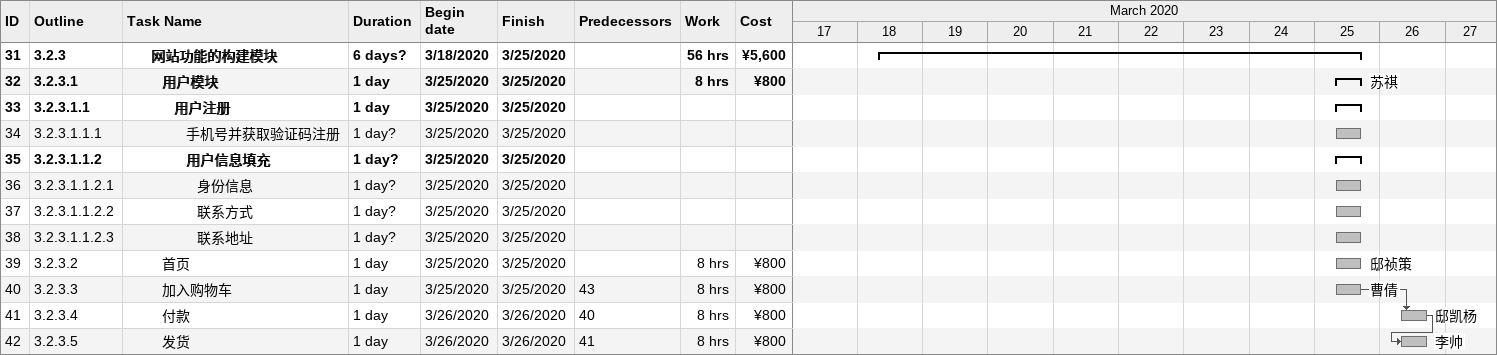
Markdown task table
| ID | WBS | Task | Duration | Start | Finish | Predecessors | Resources | Work (h) | Cost (¥) |
|---|---|---|---|---|---|---|---|---|---|
| 31 | 3.2.3 | **网站功能的构建模块** | 6d? | 2020-03-18 | 2020-03-25 |  |  | 56 | 5600 |
| 32 | 3.2.3.1 | **用户模块** | 1d | 2020-03-25 | 2020-03-25 |  | 苏祺 | 8 | 800 |
| 33 | 3.2.3.1.1 | **用户注册** | 1d | 2020-03-25 | 2020-03-25 |  |  |  |  |
| 34 | 3.2.3.1.1.1 | 手机号并获取验证码注册 | 1d? | 2020-03-25 | 2020-03-25 |  |  |  |  |
| 35 | 3.2.3.1.1.2 | **用户信息填充** | 1d? | 2020-03-25 | 2020-03-25 |  |  |  |  |
| 36 | 3.2.3.1.1.2.1 | 身份信息 | 1d? | 2020-03-25 | 2020-03-25 |  |  |  |  |
| 37 | 3.2.3.1.1.2.2 | 联系方式 | 1d? | 2020-03-25 | 2020-03-25 |  |  |  |  |
| 38 | 3.2.3.1.1.2.3 | 联系地址 | 1d? | 2020-03-25 | 2020-03-25 |  |  |  |  |
| 39 | 3.2.3.2 | 首页 | 1d | 2020-03-25 | 2020-03-25 |  | 邸祯策 | 8 | 800 |
| 40 | 3.2.3.3 | 加入购物车 | 1d | 2020-03-25 | 2020-03-25 | 43 | 曹倩 | 8 | 800 |
| 41 | 3.2.3.4 | 付款 | 1d | 2020-03-26 | 2020-03-26 | 40 | 邸凯杨 | 8 | 800 |
| 42 | 3.2.3.5 | 发货 | 1d | 2020-03-26 | 2020-03-26 | 41 | 李帅 | 8 | 800 |
